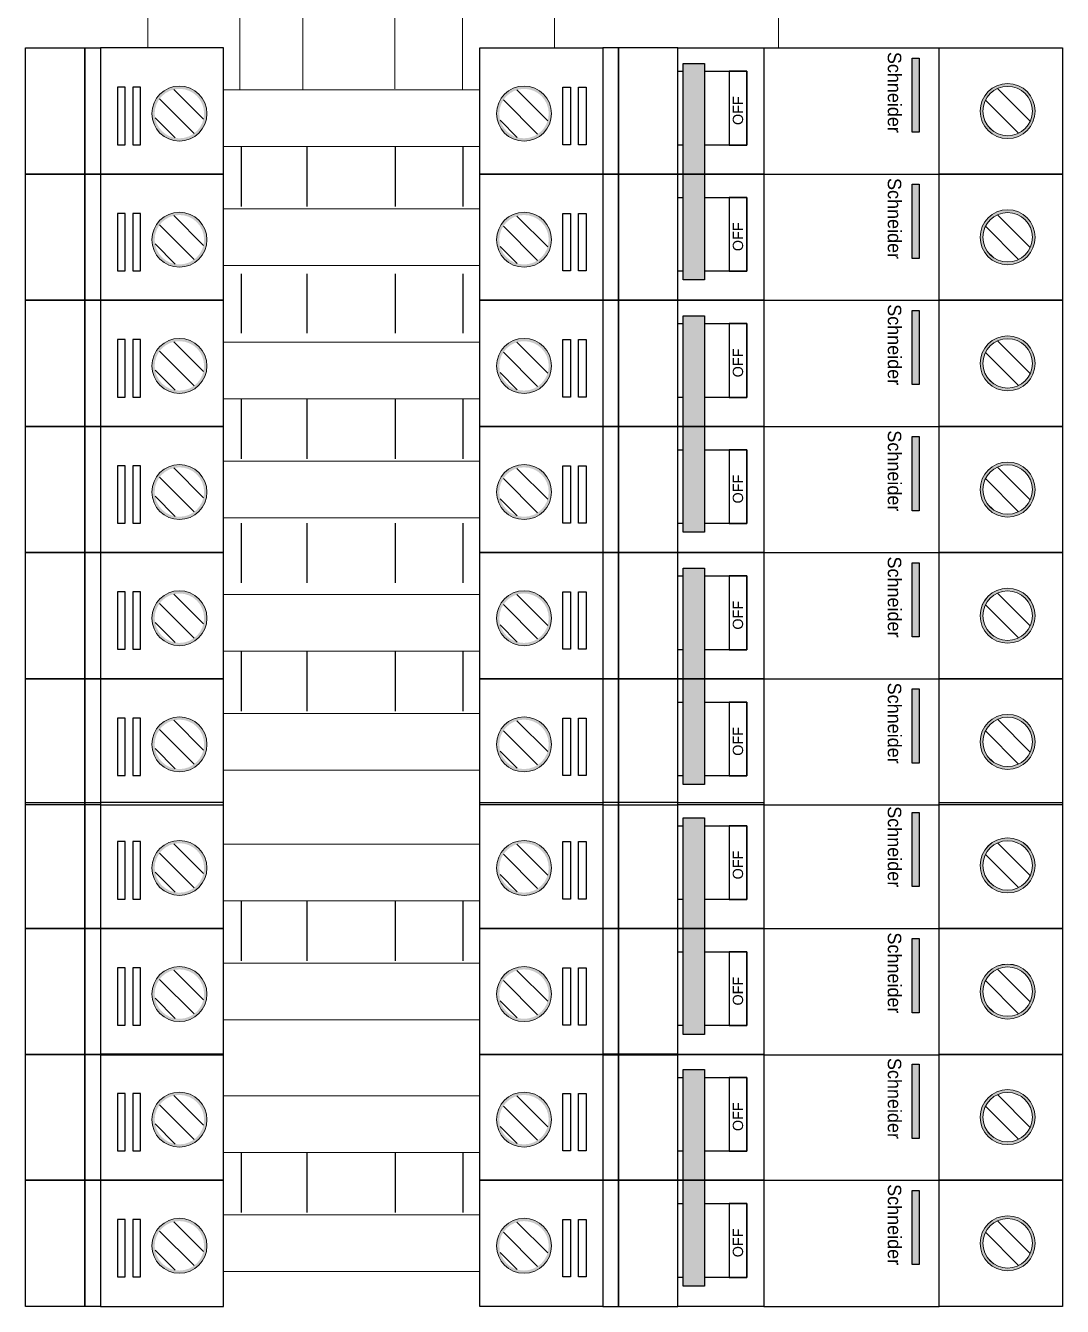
# Model space of a CAD drawing. Header units: inches. Extents: x 18739 to 22272, y 3658 to 7913.
# Drawn here: x 21770.38 to 21784.91, y 5105.43 to 5123.38 of the extents above; entities that cross this region are included whole.
import ezdxf

# ---------------------------------------------------------------- set-up
doc = ezdxf.new("R2010")
doc.units = ezdxf.units.IN
doc.header["$MEASUREMENT"] = 0
doc.layers.add('20-80AT', color=85, linetype='Continuous')
doc.layers.add('ENCLOSRURE', color=7, linetype='Continuous', lineweight=20)
doc.layers.add('LUGS', color=251, linetype='Continuous', lineweight=5)
doc.styles.get("Standard").update_dxf_attribs({"font": 'arial.ttf'})

msp = doc.modelspace()

# ---------------------------------------------------------------- hatches: boundary and pattern name
h = msp.add_hatch(color=3)
h.dxf.hatch_style = 1
h.paths.add_polyline_path([(21782.90731, 5122.92235), (21782.8059, 5122.92235), (21782.8059, 5121.88325), (21782.90731, 5121.88325)])
h = msp.add_hatch(color=3)
h.dxf.hatch_style = 1
h.paths.add_polyline_path([(21779.59571, 5122.84839), (21779.8973, 5122.84839), (21779.8973, 5119.81232), (21779.59571, 5119.81232)])
h = msp.add_hatch(color=3)
h.dxf.hatch_style = 1
h.paths.add_polyline_path([(21782.90732, 5121.15393), (21782.80591, 5121.15393), (21782.80591, 5120.11484), (21782.90732, 5120.11484)])
h = msp.add_hatch(color=3)
h.dxf.hatch_style = 1
h.paths.add_polyline_path([(21782.9073, 5119.38554), (21782.80588, 5119.38554), (21782.80588, 5118.34644), (21782.9073, 5118.34644)])
h = msp.add_hatch(color=3)
h.dxf.hatch_style = 1
h.paths.add_polyline_path([(21779.5957, 5119.31159), (21779.89729, 5119.31159), (21779.89729, 5116.27551), (21779.5957, 5116.27551)])
h = msp.add_hatch(color=3)
h.dxf.hatch_style = 1
h.paths.add_polyline_path([(21782.90731, 5117.61713), (21782.8059, 5117.61713), (21782.8059, 5116.57803), (21782.90731, 5116.57803)])
h = msp.add_hatch(color=3)
h.dxf.hatch_style = 1
h.paths.add_polyline_path([(21779.59569, 5115.77478), (21779.89728, 5115.77478), (21779.89728, 5112.7387), (21779.59569, 5112.7387)])
h = msp.add_hatch(color=3)
h.dxf.hatch_style = 1
h.paths.add_polyline_path([(21782.90729, 5115.84873), (21782.80587, 5115.84873), (21782.80587, 5114.80963), (21782.90729, 5114.80963)])
h = msp.add_hatch(color=3)
h.dxf.hatch_style = 1
h.paths.add_polyline_path([(21782.9073, 5114.08032), (21782.80588, 5114.08032), (21782.80588, 5113.04122), (21782.9073, 5113.04122)])
h = msp.add_hatch(color=3)
h.dxf.hatch_style = 1
h.paths.add_polyline_path([(21782.90729, 5112.34802), (21782.80587, 5112.34802), (21782.80587, 5111.30893), (21782.90729, 5111.30893)])
h = msp.add_hatch(color=3)
h.dxf.hatch_style = 1
h.paths.add_polyline_path([(21779.59569, 5112.27407), (21779.89728, 5112.27407), (21779.89728, 5109.238), (21779.59569, 5109.238)])
h = msp.add_hatch(color=3)
h.dxf.hatch_style = 1
h.paths.add_polyline_path([(21782.9073, 5110.57961), (21782.80588, 5110.57961), (21782.80588, 5109.54052), (21782.9073, 5109.54052)])
h = msp.add_hatch(color=3)
h.dxf.hatch_style = 1
h.paths.add_polyline_path([(21779.59569, 5108.74577), (21779.89728, 5108.74577), (21779.89728, 5105.7097), (21779.59569, 5105.7097)])
h = msp.add_hatch(color=3)
h.dxf.hatch_style = 1
h.paths.add_polyline_path([(21782.90729, 5108.81972), (21782.80587, 5108.81972), (21782.80587, 5107.78062), (21782.90729, 5107.78062)])
h = msp.add_hatch(color=3)
h.dxf.hatch_style = 1
h.paths.add_polyline_path([(21782.9073, 5107.05131), (21782.80588, 5107.05131), (21782.80588, 5106.01221), (21782.9073, 5106.01221)])
at = {"layer": 'ENCLOSRURE'}
h = msp.add_hatch(color=253, dxfattribs=at)
h.dxf.hatch_style = 1
h.paths.add_polyline_path([(21784.53082, 5122.18014, 1), (21783.76004, 5122.18014, 1)])
h.paths.add_polyline_path([(21784.49198, 5122.18014, 1), (21783.79889, 5122.18014, 1)], flags=16)
h = msp.add_hatch(color=253, dxfattribs=at)
h.dxf.hatch_style = 1
h.paths.add_polyline_path([(21772.53547, 5121.7598, 1), (21772.53547, 5122.53058, 1)])
h.paths.add_polyline_path([(21772.53547, 5122.49173, -1), (21772.53547, 5121.79864, -1)], flags=16)
h = msp.add_hatch(dxfattribs=at)
h.set_pattern_fill('ANSI31', color=253, scale=1.86272, angle=90)
h.set_pattern_definition([(135, (16649.8501, -7822.47292), (-0.1646427027, -0.1646427027), [])])
h.paths.add_polyline_path([(21772.53547, 5122.49173, 1), (21772.53547, 5121.79864, 1)])
h = msp.add_hatch(color=253, dxfattribs=at)
h.dxf.hatch_style = 1
h.paths.add_polyline_path([(21777.36614, 5121.7598, -1), (21777.36614, 5122.53058, -1)])
h.paths.add_polyline_path([(21777.36614, 5122.49174, 1), (21777.36614, 5121.79865, 1)], flags=16)
h = msp.add_hatch(dxfattribs=at)
h.set_pattern_fill('ANSI31', color=253, scale=1.86272, angle=90)
h.set_pattern_definition([(135, (16649.71472, -7822.47292), (-0.1646427027, -0.1646427027), [])])
h.paths.add_polyline_path([(21777.36614, 5122.49174, -1), (21777.36614, 5121.79865, -1)])
h = msp.add_hatch(dxfattribs=at)
h.set_pattern_fill('ANSI31', color=253, scale=1.86272, angle=90)
h.set_pattern_definition([(135, (16642.93543, -7822.43797), (-0.1646427027, -0.1646427027), [])])
h.paths.add_polyline_path([(21784.49198, 5122.18014, 1), (21783.79889, 5122.18014, 1)])
h = msp.add_hatch(color=253, dxfattribs=at)
h.dxf.hatch_style = 1
h.paths.add_polyline_path([(21772.53547, 5119.99139, 1), (21772.53547, 5120.76217, 1)])
h.paths.add_polyline_path([(21772.53547, 5120.72333, -1), (21772.53547, 5120.03024, -1)], flags=16)
h = msp.add_hatch(color=253, dxfattribs=at)
h.dxf.hatch_style = 1
h.paths.add_polyline_path([(21777.36615, 5119.99139, -1), (21777.36615, 5120.76217, -1)])
h.paths.add_polyline_path([(21777.36615, 5120.72333, 1), (21777.36615, 5120.03024, 1)], flags=16)
h = msp.add_hatch(color=253, dxfattribs=at)
h.dxf.hatch_style = 1
h.paths.add_polyline_path([(21784.53083, 5120.41173, 1), (21783.76005, 5120.41173, 1)])
h.paths.add_polyline_path([(21784.49199, 5120.41173, 1), (21783.7989, 5120.41173, 1)], flags=16)
h = msp.add_hatch(dxfattribs=at)
h.set_pattern_fill('ANSI31', color=253, scale=1.86272, angle=90)
h.set_pattern_definition([(135, (16642.93544, -7824.20638), (-0.1646427027, -0.1646427027), [])])
h.paths.add_polyline_path([(21784.49199, 5120.41173, 1), (21783.7989, 5120.41173, 1)])
h = msp.add_hatch(dxfattribs=at)
h.set_pattern_fill('ANSI31', color=253, scale=1.86272, angle=90)
h.set_pattern_definition([(135, (16649.8501, -7824.24133), (-0.1646427027, -0.1646427027), [])])
h.paths.add_polyline_path([(21772.53547, 5120.72333, 1), (21772.53547, 5120.03024, 1)])
h = msp.add_hatch(dxfattribs=at)
h.set_pattern_fill('ANSI31', color=253, scale=1.86272, angle=90)
h.set_pattern_definition([(135, (16649.71473, -7824.24133), (-0.1646427027, -0.1646427027), [])])
h.paths.add_polyline_path([(21777.36615, 5120.72333, -1), (21777.36615, 5120.03024, -1)])
h = msp.add_hatch(color=253, dxfattribs=at)
h.dxf.hatch_style = 1
h.paths.add_polyline_path([(21772.53546, 5118.22299, 1), (21772.53546, 5118.99377, 1)])
h.paths.add_polyline_path([(21772.53546, 5118.95492, -1), (21772.53546, 5118.26183, -1)], flags=16)
h = msp.add_hatch(color=253, dxfattribs=at)
h.dxf.hatch_style = 1
h.paths.add_polyline_path([(21777.36613, 5118.22299, -1), (21777.36613, 5118.99377, -1)])
h.paths.add_polyline_path([(21777.36613, 5118.95493, 1), (21777.36613, 5118.26184, 1)], flags=16)
h = msp.add_hatch(color=253, dxfattribs=at)
h.dxf.hatch_style = 1
h.paths.add_polyline_path([(21784.53081, 5118.64333, 1), (21783.76003, 5118.64333, 1)])
h.paths.add_polyline_path([(21784.49196, 5118.64333, 1), (21783.79887, 5118.64333, 1)], flags=16)
h = msp.add_hatch(dxfattribs=at)
h.set_pattern_fill('ANSI31', color=253, scale=1.86272, angle=90)
h.set_pattern_definition([(135, (16642.93541, -7825.97478), (-0.1646427027, -0.1646427027), [])])
h.paths.add_polyline_path([(21784.49196, 5118.64333, 1), (21783.79887, 5118.64333, 1)])
h = msp.add_hatch(dxfattribs=at)
h.set_pattern_fill('ANSI31', color=253, scale=1.86272, angle=90)
h.set_pattern_definition([(135, (16649.8501, -7826.00973), (-0.1646427027, -0.1646427027), [])])
h.paths.add_polyline_path([(21772.53546, 5118.95492, 1), (21772.53546, 5118.26183, 1)])
h = msp.add_hatch(dxfattribs=at)
h.set_pattern_fill('ANSI31', color=253, scale=1.86272, angle=90)
h.set_pattern_definition([(135, (16649.7147, -7826.00973), (-0.1646427027, -0.1646427027), [])])
h.paths.add_polyline_path([(21777.36613, 5118.95493, -1), (21777.36613, 5118.26184, -1)])
h = msp.add_hatch(color=253, dxfattribs=at)
h.dxf.hatch_style = 1
h.paths.add_polyline_path([(21772.53546, 5116.45458, 1), (21772.53546, 5117.22536, 1)])
h.paths.add_polyline_path([(21772.53546, 5117.18652, -1), (21772.53546, 5116.49343, -1)], flags=16)
h = msp.add_hatch(dxfattribs=at)
h.set_pattern_fill('ANSI31', color=253, scale=1.86272, angle=90)
h.set_pattern_definition([(135, (16649.8501, -7827.77814), (-0.1646427027, -0.1646427027), [])])
h.paths.add_polyline_path([(21772.53546, 5117.18652, 1), (21772.53546, 5116.49343, 1)])
h = msp.add_hatch(color=253, dxfattribs=at)
h.dxf.hatch_style = 1
h.paths.add_polyline_path([(21777.36614, 5116.45458, -1), (21777.36614, 5117.22536, -1)])
h.paths.add_polyline_path([(21777.36614, 5117.18652, 1), (21777.36614, 5116.49343, 1)], flags=16)
h = msp.add_hatch(dxfattribs=at)
h.set_pattern_fill('ANSI31', color=253, scale=1.86272, angle=90)
h.set_pattern_definition([(135, (16649.71472, -7827.77814), (-0.1646427027, -0.1646427027), [])])
h.paths.add_polyline_path([(21777.36614, 5117.18652, -1), (21777.36614, 5116.49343, -1)])
h = msp.add_hatch(color=253, dxfattribs=at)
h.dxf.hatch_style = 1
h.paths.add_polyline_path([(21784.53082, 5116.87492, 1), (21783.76004, 5116.87492, 1)])
h.paths.add_polyline_path([(21784.49198, 5116.87492, 1), (21783.79889, 5116.87492, 1)], flags=16)
h = msp.add_hatch(dxfattribs=at)
h.set_pattern_fill('ANSI31', color=253, scale=1.86272, angle=90)
h.set_pattern_definition([(135, (16642.93543, -7827.74319), (-0.1646427027, -0.1646427027), [])])
h.paths.add_polyline_path([(21784.49198, 5116.87492, 1), (21783.79889, 5116.87492, 1)])
h = msp.add_hatch(color=253, dxfattribs=at)
h.dxf.hatch_style = 1
h.paths.add_polyline_path([(21772.53545, 5114.68618, 1), (21772.53545, 5115.45696, 1)])
h.paths.add_polyline_path([(21772.53545, 5115.41811, -1), (21772.53545, 5114.72502, -1)], flags=16)
h = msp.add_hatch(dxfattribs=at)
h.set_pattern_fill('ANSI31', color=253, scale=1.86272, angle=90)
h.set_pattern_definition([(135, (16649.85008, -7829.54654), (-0.1646427027, -0.1646427027), [])])
h.paths.add_polyline_path([(21772.53545, 5115.41811, 1), (21772.53545, 5114.72502, 1)])
h = msp.add_hatch(color=253, dxfattribs=at)
h.dxf.hatch_style = 1
h.paths.add_polyline_path([(21777.36611, 5114.68618, -1), (21777.36611, 5115.45696, -1)])
h.paths.add_polyline_path([(21777.36611, 5115.41812, 1), (21777.36611, 5114.72503, 1)], flags=16)
h = msp.add_hatch(dxfattribs=at)
h.set_pattern_fill('ANSI31', color=253, scale=1.86272, angle=90)
h.set_pattern_definition([(135, (16649.7147, -7829.54654), (-0.1646427027, -0.1646427027), [])])
h.paths.add_polyline_path([(21777.36611, 5115.41812, -1), (21777.36611, 5114.72503, -1)])
h = msp.add_hatch(color=253, dxfattribs=at)
h.dxf.hatch_style = 1
h.paths.add_polyline_path([(21784.5308, 5115.10652, 1), (21783.76002, 5115.10652, 1)])
h.paths.add_polyline_path([(21784.49195, 5115.10652, 1), (21783.79886, 5115.10652, 1)], flags=16)
h = msp.add_hatch(dxfattribs=at)
h.set_pattern_fill('ANSI31', color=253, scale=1.86272, angle=90)
h.set_pattern_definition([(135, (16642.9354, -7829.51159), (-0.1646427027, -0.1646427027), [])])
h.paths.add_polyline_path([(21784.49195, 5115.10652, 1), (21783.79886, 5115.10652, 1)])
h = msp.add_hatch(color=253, dxfattribs=at)
h.dxf.hatch_style = 1
h.paths.add_polyline_path([(21772.53544, 5112.91777, 1), (21772.53544, 5113.68855, 1)])
h.paths.add_polyline_path([(21772.53544, 5113.64971, -1), (21772.53544, 5112.95662, -1)], flags=16)
h = msp.add_hatch(dxfattribs=at)
h.set_pattern_fill('ANSI31', color=253, scale=1.86272, angle=90)
h.set_pattern_definition([(135, (16649.85008, -7831.31495), (-0.1646427027, -0.1646427027), [])])
h.paths.add_polyline_path([(21772.53544, 5113.64971, 1), (21772.53544, 5112.95662, 1)])
h = msp.add_hatch(color=253, dxfattribs=at)
h.dxf.hatch_style = 1
h.paths.add_polyline_path([(21777.36613, 5112.91777, -1), (21777.36613, 5113.68855, -1)])
h.paths.add_polyline_path([(21777.36613, 5113.64971, 1), (21777.36613, 5112.95662, 1)], flags=16)
h = msp.add_hatch(dxfattribs=at)
h.set_pattern_fill('ANSI31', color=253, scale=1.86272, angle=90)
h.set_pattern_definition([(135, (16649.7147, -7831.31495), (-0.1646427027, -0.1646427027), [])])
h.paths.add_polyline_path([(21777.36613, 5113.64971, -1), (21777.36613, 5112.95662, -1)])
h = msp.add_hatch(color=253, dxfattribs=at)
h.dxf.hatch_style = 1
h.paths.add_polyline_path([(21784.53081, 5113.33811, 1), (21783.76003, 5113.33811, 1)])
h.paths.add_polyline_path([(21784.49196, 5113.33811, 1), (21783.79887, 5113.33811, 1)], flags=16)
h = msp.add_hatch(dxfattribs=at)
h.set_pattern_fill('ANSI31', color=253, scale=1.86272, angle=90)
h.set_pattern_definition([(135, (16642.93541, -7831.28), (-0.1646427027, -0.1646427027), [])])
h.paths.add_polyline_path([(21784.49196, 5113.33811, 1), (21783.79887, 5113.33811, 1)])
h = msp.add_hatch(color=253, dxfattribs=at)
h.dxf.hatch_style = 1
h.paths.add_polyline_path([(21772.53545, 5111.18547, 1), (21772.53545, 5111.95625, 1)])
h.paths.add_polyline_path([(21772.53545, 5111.91741, -1), (21772.53545, 5111.22432, -1)], flags=16)
h = msp.add_hatch(color=253, dxfattribs=at)
h.dxf.hatch_style = 1
h.paths.add_polyline_path([(21777.36611, 5111.18548, -1), (21777.36611, 5111.95626, -1)])
h.paths.add_polyline_path([(21777.36611, 5111.91741, 1), (21777.36611, 5111.22432, 1)], flags=16)
h = msp.add_hatch(color=253, dxfattribs=at)
h.dxf.hatch_style = 1
h.paths.add_polyline_path([(21784.5308, 5111.60582, 1), (21783.76002, 5111.60582, 1)])
h.paths.add_polyline_path([(21784.49195, 5111.60582, 1), (21783.79886, 5111.60582, 1)], flags=16)
h = msp.add_hatch(dxfattribs=at)
h.set_pattern_fill('ANSI31', color=253, scale=1.86272, angle=90)
h.set_pattern_definition([(135, (16649.85008, -7833.04725), (-0.1646427027, -0.1646427027), [])])
h.paths.add_polyline_path([(21772.53545, 5111.91741, 1), (21772.53545, 5111.22432, 1)])
h = msp.add_hatch(dxfattribs=at)
h.set_pattern_fill('ANSI31', color=253, scale=1.86272, angle=90)
h.set_pattern_definition([(135, (16649.7147, -7833.04724), (-0.1646427027, -0.1646427027), [])])
h.paths.add_polyline_path([(21777.36611, 5111.91741, -1), (21777.36611, 5111.22432, -1)])
h = msp.add_hatch(dxfattribs=at)
h.set_pattern_fill('ANSI31', color=253, scale=1.86272, angle=90)
h.set_pattern_definition([(135, (16642.9354, -7833.0123), (-0.1646427027, -0.1646427027), [])])
h.paths.add_polyline_path([(21784.49195, 5111.60582, 1), (21783.79886, 5111.60582, 1)])
h = msp.add_hatch(color=253, dxfattribs=at)
h.dxf.hatch_style = 1
h.paths.add_polyline_path([(21772.53544, 5109.41707, 1), (21772.53544, 5110.18785, 1)])
h.paths.add_polyline_path([(21772.53544, 5110.149, -1), (21772.53544, 5109.45591, -1)], flags=16)
h = msp.add_hatch(color=253, dxfattribs=at)
h.dxf.hatch_style = 1
h.paths.add_polyline_path([(21777.36613, 5109.41707, -1), (21777.36613, 5110.18785, -1)])
h.paths.add_polyline_path([(21777.36613, 5110.149, 1), (21777.36613, 5109.45591, 1)], flags=16)
h = msp.add_hatch(color=253, dxfattribs=at)
h.dxf.hatch_style = 1
h.paths.add_polyline_path([(21784.53081, 5109.83741, 1), (21783.76003, 5109.83741, 1)])
h.paths.add_polyline_path([(21784.49196, 5109.83741, 1), (21783.79887, 5109.83741, 1)], flags=16)
h = msp.add_hatch(dxfattribs=at)
h.set_pattern_fill('ANSI31', color=253, scale=1.86272, angle=90)
h.set_pattern_definition([(135, (16642.93541, -7834.7807), (-0.1646427027, -0.1646427027), [])])
h.paths.add_polyline_path([(21784.49196, 5109.83741, 1), (21783.79887, 5109.83741, 1)])
h = msp.add_hatch(dxfattribs=at)
h.set_pattern_fill('ANSI31', color=253, scale=1.86272, angle=90)
h.set_pattern_definition([(135, (16649.85008, -7834.81565), (-0.1646427027, -0.1646427027), [])])
h.paths.add_polyline_path([(21772.53544, 5110.149, 1), (21772.53544, 5109.45591, 1)])
h = msp.add_hatch(dxfattribs=at)
h.set_pattern_fill('ANSI31', color=253, scale=1.86272, angle=90)
h.set_pattern_definition([(135, (16649.7147, -7834.81565), (-0.1646427027, -0.1646427027), [])])
h.paths.add_polyline_path([(21777.36613, 5110.149, -1), (21777.36613, 5109.45591, -1)])
h = msp.add_hatch(color=253, dxfattribs=at)
h.dxf.hatch_style = 1
h.paths.add_polyline_path([(21772.53545, 5107.65717, 1), (21772.53545, 5108.42795, 1)])
h.paths.add_polyline_path([(21772.53545, 5108.38911, -1), (21772.53545, 5107.69602, -1)], flags=16)
h = msp.add_hatch(dxfattribs=at)
h.set_pattern_fill('ANSI31', color=253, scale=1.86272, angle=90)
h.set_pattern_definition([(135, (16649.85008, -7836.57555), (-0.1646427027, -0.1646427027), [])])
h.paths.add_polyline_path([(21772.53545, 5108.38911, 1), (21772.53545, 5107.69602, 1)])
h = msp.add_hatch(color=253, dxfattribs=at)
h.dxf.hatch_style = 1
h.paths.add_polyline_path([(21777.36611, 5107.65718, -1), (21777.36611, 5108.42796, -1)])
h.paths.add_polyline_path([(21777.36611, 5108.38911, 1), (21777.36611, 5107.69602, 1)], flags=16)
h = msp.add_hatch(dxfattribs=at)
h.set_pattern_fill('ANSI31', color=253, scale=1.86272, angle=90)
h.set_pattern_definition([(135, (16649.7147, -7836.57554), (-0.1646427027, -0.1646427027), [])])
h.paths.add_polyline_path([(21777.36611, 5108.38911, -1), (21777.36611, 5107.69602, -1)])
h = msp.add_hatch(color=253, dxfattribs=at)
h.dxf.hatch_style = 1
h.paths.add_polyline_path([(21784.5308, 5108.07752, 1), (21783.76002, 5108.07752, 1)])
h.paths.add_polyline_path([(21784.49195, 5108.07752, 1), (21783.79886, 5108.07752, 1)], flags=16)
h = msp.add_hatch(dxfattribs=at)
h.set_pattern_fill('ANSI31', color=253, scale=1.86272, angle=90)
h.set_pattern_definition([(135, (16642.9354, -7836.5406), (-0.1646427027, -0.1646427027), [])])
h.paths.add_polyline_path([(21784.49195, 5108.07752, 1), (21783.79886, 5108.07752, 1)])
h = msp.add_hatch(color=253, dxfattribs=at)
h.dxf.hatch_style = 1
h.paths.add_polyline_path([(21772.53544, 5105.88877, 1), (21772.53544, 5106.65955, 1)])
h.paths.add_polyline_path([(21772.53544, 5106.6207, -1), (21772.53544, 5105.92761, -1)], flags=16)
h = msp.add_hatch(dxfattribs=at)
h.set_pattern_fill('ANSI31', color=253, scale=1.86272, angle=90)
h.set_pattern_definition([(135, (16649.85008, -7838.34395), (-0.1646427027, -0.1646427027), [])])
h.paths.add_polyline_path([(21772.53544, 5106.6207, 1), (21772.53544, 5105.92761, 1)])
h = msp.add_hatch(color=253, dxfattribs=at)
h.dxf.hatch_style = 1
h.paths.add_polyline_path([(21777.36613, 5105.88877, -1), (21777.36613, 5106.65955, -1)])
h.paths.add_polyline_path([(21777.36613, 5106.6207, 1), (21777.36613, 5105.92761, 1)], flags=16)
h = msp.add_hatch(dxfattribs=at)
h.set_pattern_fill('ANSI31', color=253, scale=1.86272, angle=90)
h.set_pattern_definition([(135, (16649.7147, -7838.34395), (-0.1646427027, -0.1646427027), [])])
h.paths.add_polyline_path([(21777.36613, 5106.6207, -1), (21777.36613, 5105.92761, -1)])
h = msp.add_hatch(color=253, dxfattribs=at)
h.dxf.hatch_style = 1
h.paths.add_polyline_path([(21784.53081, 5106.30911, 1), (21783.76003, 5106.30911, 1)])
h.paths.add_polyline_path([(21784.49196, 5106.30911, 1), (21783.79887, 5106.30911, 1)], flags=16)
h = msp.add_hatch(dxfattribs=at)
h.set_pattern_fill('ANSI31', color=253, scale=1.86272, angle=90)
h.set_pattern_definition([(135, (16642.93541, -7838.309), (-0.1646427027, -0.1646427027), [])])
h.paths.add_polyline_path([(21784.49196, 5106.30911, 1), (21783.79887, 5106.30911, 1)])

# ---------------------------------------------------------------- linework, layer by layer
at = {"color": 0}
for p, q in [((21780.72569, 5123.06447), (21783.18767, 5123.06447)), ((21773.40304, 5121.67785), (21773.40304, 5120.84417)), ((21774.32228, 5121.67785), (21774.32228, 5120.84417)), ((21775.56211, 5121.67785), (21775.56211, 5120.84417)), ((21776.50613, 5121.67785), (21776.50613, 5120.84417)), ((21773.40304, 5119.89939), (21773.40304, 5119.06571)), ((21774.32228, 5119.89939), (21774.32228, 5119.06571)), ((21775.56211, 5119.89939), (21775.56211, 5119.06571)), ((21776.50613, 5119.89939), (21776.50613, 5119.06571)), ((21780.72567, 5119.52766), (21783.18766, 5119.52766)), ((21773.40302, 5118.14104), (21773.40302, 5117.30736)), ((21774.32227, 5118.14104), (21774.32227, 5117.30736)), ((21775.56209, 5118.14104), (21775.56209, 5117.30736)), ((21776.50612, 5118.14104), (21776.50612, 5117.30736)), ((21773.40304, 5116.40209), (21773.40304, 5115.56841)), ((21774.32228, 5116.40209), (21774.32228, 5115.56841)), ((21775.56211, 5116.40209), (21775.56211, 5115.56841)), ((21776.50613, 5116.40209), (21776.50613, 5115.56841)), ((21780.72566, 5115.99085), (21783.18764, 5115.99085)), ((21773.40301, 5114.60423), (21773.40301, 5113.77055)), ((21774.32226, 5114.60423), (21774.32226, 5113.77055)), ((21775.56208, 5114.60423), (21775.56208, 5113.77055)), ((21776.50611, 5114.60423), (21776.50611, 5113.77055)), ((21780.72569, 5112.45404), (21783.18767, 5112.45404)), ((21773.40301, 5111.10352), (21773.40301, 5110.26984)), ((21774.32226, 5111.10352), (21774.32226, 5110.26984)), ((21775.56208, 5111.10352), (21775.56208, 5110.26984)), ((21776.50611, 5111.10352), (21776.50611, 5110.26984)), ((21780.72569, 5108.95334), (21783.18767, 5108.95334)), ((21773.40301, 5107.57522), (21773.40301, 5106.74154)), ((21774.32226, 5107.57522), (21774.32226, 5106.74154)), ((21775.56208, 5107.57522), (21775.56208, 5106.74154)), ((21776.50611, 5107.57522), (21776.50611, 5106.74154)), ((21780.72569, 5105.42504), (21783.18767, 5105.42504))]:
    msp.add_line(p, q, dxfattribs=at)
at = {"color": 3}
for points in [[(21782.90731, 5122.92235), (21782.90731, 5121.88325), (21782.8059, 5121.88325), (21782.8059, 5122.92235)], [(21779.59571, 5119.81232), (21779.59571, 5122.84839), (21779.8973, 5122.84839), (21779.8973, 5119.81232)], [(21782.90732, 5121.15393), (21782.90732, 5120.11484), (21782.80591, 5120.11484), (21782.80591, 5121.15393)], [(21782.9073, 5119.38554), (21782.9073, 5118.34644), (21782.80588, 5118.34644), (21782.80588, 5119.38554)], [(21779.5957, 5116.27551), (21779.5957, 5119.31159), (21779.89729, 5119.31159), (21779.89729, 5116.27551)], [(21782.90731, 5117.61713), (21782.90731, 5116.57803), (21782.8059, 5116.57803), (21782.8059, 5117.61713)], [(21779.59569, 5112.7387), (21779.59569, 5115.77478), (21779.89728, 5115.77478), (21779.89728, 5112.7387)], [(21782.90729, 5115.84873), (21782.90729, 5114.80963), (21782.80587, 5114.80963), (21782.80587, 5115.84873)], [(21782.9073, 5114.08032), (21782.9073, 5113.04122), (21782.80588, 5113.04122), (21782.80588, 5114.08032)], [(21782.90729, 5112.34802), (21782.90729, 5111.30893), (21782.80587, 5111.30893), (21782.80587, 5112.34802)], [(21779.59569, 5109.238), (21779.59569, 5112.27407), (21779.89728, 5112.27407), (21779.89728, 5109.238)], [(21782.9073, 5110.57961), (21782.9073, 5109.54052), (21782.80588, 5109.54052), (21782.80588, 5110.57961)], [(21779.59569, 5105.7097), (21779.59569, 5108.74577), (21779.89728, 5108.74577), (21779.89728, 5105.7097)], [(21782.90729, 5108.81972), (21782.90729, 5107.78062), (21782.80587, 5107.78062), (21782.80587, 5108.81972)], [(21782.9073, 5107.05131), (21782.9073, 5106.01221), (21782.80588, 5106.01221), (21782.80588, 5107.05131)]]:
    msp.add_lwpolyline(points, close=True, dxfattribs=at)
at = {"layer": '20-80AT', "color": 0}
for p, q in [((21780.72569, 5121.29612), (21783.18768, 5121.29606)), ((21780.72569, 5119.52775), (21783.18768, 5119.52769)), ((21780.72568, 5117.75931), (21783.18767, 5117.75925)), ((21780.72568, 5115.99094), (21783.18767, 5115.99088)), ((21780.72567, 5114.2225), (21783.18766, 5114.22244)), ((21780.72567, 5112.45413), (21783.18766, 5112.45407)), ((21780.72567, 5110.7218), (21783.18766, 5110.72174)), ((21780.72567, 5108.95343), (21783.18766, 5108.95337)), ((21780.72567, 5107.19349), (21783.18766, 5107.19344)), ((21780.72567, 5105.42512), (21783.18766, 5105.42507))]:
    msp.add_line(p, q, dxfattribs=at)
for points in [[(21770.37974, 5123.06454), (21771.2119, 5123.06454), (21771.2119, 5121.29613), (21770.37974, 5121.29613)], [(21771.2119, 5123.06454), (21771.42969, 5123.06454), (21771.42969, 5121.29614), (21771.2119, 5121.29614)], [(21771.42969, 5123.06455), (21771.42969, 5121.29614), (21773.15468, 5121.29614), (21773.15468, 5123.06455)], [(21778.47192, 5123.06455), (21778.47193, 5121.29615), (21776.74693, 5121.29615), (21776.74693, 5123.06455)], [(21778.68972, 5123.06454), (21778.47193, 5123.06454), (21778.47193, 5121.29615), (21778.68972, 5121.29615)], [(21779.52187, 5123.06454), (21778.68972, 5123.06454), (21778.68972, 5121.29613), (21779.52187, 5121.29613)], [(21779.52197, 5121.29612), (21779.52196, 5123.06453), (21780.72568, 5123.06453), (21780.72569, 5121.29612)], [(21784.91266, 5123.06447), (21784.91267, 5121.29607), (21783.18767, 5121.29607), (21783.18767, 5123.06447)], [(21780.4899, 5121.70307), (21780.4899, 5122.73759), (21780.24172, 5122.73759), (21780.24172, 5121.70307)], [(21771.77397, 5121.70899), (21771.77397, 5122.51354), (21771.66648, 5122.51354), (21771.66648, 5121.70899)], [(21771.99137, 5121.70899), (21771.99137, 5122.51354), (21771.88389, 5122.51354), (21771.88389, 5121.70899)], [(21777.91024, 5121.709), (21777.91024, 5122.51355), (21778.01772, 5122.51355), (21778.01772, 5121.709)], [(21778.12765, 5121.709), (21778.12765, 5122.51355), (21778.23513, 5122.51355), (21778.23513, 5121.709)], [(21770.37973, 5121.29613), (21771.21189, 5121.29613), (21771.21189, 5119.52772), (21770.37973, 5119.52772)], [(21771.21189, 5121.29613), (21771.42968, 5121.29613), (21771.42968, 5119.52774), (21771.21189, 5119.52774)], [(21771.42969, 5121.29614), (21771.42968, 5119.52774), (21773.15467, 5119.52774), (21773.15468, 5121.29614)], [(21778.47193, 5121.29614), (21778.47194, 5119.52774), (21776.74695, 5119.52774), (21776.74694, 5121.29614)], [(21778.68973, 5121.29613), (21778.47194, 5121.29613), (21778.47194, 5119.52774), (21778.68973, 5119.52774)], [(21779.52188, 5121.29613), (21778.68973, 5121.29613), (21778.68973, 5119.52772), (21779.52188, 5119.52772)], [(21779.52198, 5119.52771), (21779.52197, 5121.29612), (21780.72569, 5121.29612), (21780.7257, 5119.52771)], [(21784.91267, 5121.29606), (21784.91268, 5119.52766), (21783.18769, 5119.52766), (21783.18768, 5121.29606)], [(21780.48991, 5119.93466), (21780.48991, 5120.96918), (21780.24173, 5120.96918), (21780.24173, 5119.93466)], [(21771.77396, 5119.94059), (21771.77396, 5120.74514), (21771.66647, 5120.74514), (21771.66647, 5119.94059)], [(21771.99137, 5119.94059), (21771.99137, 5120.74514), (21771.88388, 5120.74514), (21771.88388, 5119.94059)], [(21777.91025, 5119.94059), (21777.91025, 5120.74514), (21778.01774, 5120.74514), (21778.01774, 5119.94059)], [(21778.12766, 5119.94059), (21778.12766, 5120.74514), (21778.23514, 5120.74514), (21778.23514, 5119.94059)], [(21770.37973, 5119.52773), (21771.21188, 5119.52773), (21771.21188, 5117.75932), (21770.37973, 5117.75932)], [(21771.21188, 5119.52773), (21771.42967, 5119.52773), (21771.42967, 5117.75933), (21771.21188, 5117.75933)], [(21771.42968, 5119.52774), (21771.42967, 5117.75933), (21773.15467, 5117.75933), (21773.15467, 5119.52774)], [(21778.47191, 5119.52774), (21778.47191, 5117.75934), (21776.74692, 5117.75934), (21776.74691, 5119.52774)], [(21778.6897, 5119.52773), (21778.47191, 5119.52773), (21778.47191, 5117.75934), (21778.6897, 5117.75934)], [(21779.52186, 5119.52773), (21778.6897, 5119.52773), (21778.6897, 5117.75932), (21779.52186, 5117.75932)], [(21779.52195, 5117.75932), (21779.52195, 5119.52772), (21780.72567, 5119.52772), (21780.72567, 5117.75932)], [(21784.91265, 5119.52766), (21784.91266, 5117.75926), (21783.18766, 5117.75926), (21783.18766, 5119.52766)], [(21780.48988, 5118.16626), (21780.48988, 5119.20079), (21780.24171, 5119.20079), (21780.24171, 5118.16626)], [(21771.77395, 5118.17218), (21771.77395, 5118.97674), (21771.66647, 5118.97674), (21771.66647, 5118.17218)], [(21771.99136, 5118.17218), (21771.99136, 5118.97674), (21771.88387, 5118.97674), (21771.88387, 5118.17218)], [(21777.91023, 5118.17219), (21777.91023, 5118.97674), (21778.01771, 5118.97674), (21778.01771, 5118.17219)], [(21778.12763, 5118.17219), (21778.12763, 5118.97674), (21778.23512, 5118.97674), (21778.23512, 5118.17219)], [(21770.37972, 5117.75932), (21771.21188, 5117.75932), (21771.21188, 5115.99091), (21770.37972, 5115.99091)], [(21771.21188, 5117.75932), (21771.42967, 5117.75932), (21771.42967, 5115.99093), (21771.21188, 5115.99093)], [(21771.42967, 5117.75933), (21771.42967, 5115.99093), (21773.15466, 5115.99093), (21773.15467, 5117.75933)], [(21778.47192, 5117.75933), (21778.47193, 5115.99093), (21776.74693, 5115.99093), (21776.74693, 5117.75933)], [(21778.68972, 5117.75932), (21778.47193, 5117.75932), (21778.47193, 5115.99093), (21778.68972, 5115.99093)], [(21779.52187, 5117.75932), (21778.68972, 5117.75932), (21778.68972, 5115.99091), (21779.52187, 5115.99091)], [(21779.52197, 5115.9909), (21779.52196, 5117.75931), (21780.72568, 5117.75931), (21780.72569, 5115.9909)], [(21784.91266, 5117.75925), (21784.91267, 5115.99085), (21783.18768, 5115.99085), (21783.18767, 5117.75925)], [(21780.4899, 5116.39785), (21780.4899, 5117.43237), (21780.24172, 5117.43237), (21780.24172, 5116.39785)], [(21771.77395, 5116.40378), (21771.77395, 5117.20833), (21771.66646, 5117.20833), (21771.66646, 5116.40378)], [(21771.99135, 5116.40378), (21771.99135, 5117.20833), (21771.88387, 5117.20833), (21771.88387, 5116.40378)], [(21777.91024, 5116.40378), (21777.91024, 5117.20833), (21778.01772, 5117.20833), (21778.01772, 5116.40378)], [(21778.12765, 5116.40378), (21778.12765, 5117.20833), (21778.23513, 5117.20833), (21778.23513, 5116.40378)], [(21770.37972, 5115.99092), (21771.21187, 5115.99092), (21771.21187, 5114.22251), (21770.37972, 5114.22251)], [(21771.21187, 5115.99092), (21771.42966, 5115.99092), (21771.42966, 5114.22252), (21771.21187, 5114.22252)], [(21771.42967, 5115.99093), (21771.42966, 5114.22252), (21773.15465, 5114.22252), (21773.15466, 5115.99093)], [(21778.4719, 5115.99093), (21778.4719, 5114.22253), (21776.74691, 5114.22253), (21776.7469, 5115.99093)], [(21778.68969, 5115.99093), (21778.4719, 5115.99093), (21778.4719, 5114.22253), (21778.68969, 5114.22253)], [(21779.52185, 5115.99093), (21778.68969, 5115.99093), (21778.68969, 5114.22251), (21779.52185, 5114.22251)], [(21779.52194, 5114.22251), (21779.52193, 5115.99091), (21780.72566, 5115.99091), (21780.72566, 5114.22251)], [(21784.91264, 5115.99085), (21784.91264, 5114.22245), (21783.18765, 5114.22245), (21783.18764, 5115.99085)], [(21780.48987, 5114.62945), (21780.48987, 5115.66398), (21780.24169, 5115.66398), (21780.24169, 5114.62945)], [(21771.77394, 5114.63537), (21771.77394, 5115.43993), (21771.66646, 5115.43993), (21771.66646, 5114.63537)], [(21771.99135, 5114.63537), (21771.99135, 5115.43993), (21771.88386, 5115.43993), (21771.88386, 5114.63537)], [(21777.91021, 5114.63538), (21777.91021, 5115.43993), (21778.0177, 5115.43993), (21778.0177, 5114.63538)], [(21778.12762, 5114.63538), (21778.12762, 5115.43993), (21778.23511, 5115.43993), (21778.23511, 5114.63538)], [(21770.37971, 5114.22251), (21771.21187, 5114.22251), (21771.21187, 5112.4541), (21770.37971, 5112.4541)], [(21771.21187, 5114.22251), (21771.42965, 5114.22251), (21771.42965, 5112.45412), (21771.21187, 5112.45412)], [(21771.42966, 5114.22252), (21771.42965, 5112.45412), (21773.15465, 5112.45412), (21773.15465, 5114.22252)], [(21778.47191, 5114.22252), (21778.47191, 5112.45412), (21776.74692, 5112.45412), (21776.74691, 5114.22252)], [(21778.6897, 5114.22251), (21778.47191, 5114.22251), (21778.47191, 5112.45412), (21778.6897, 5112.45412)], [(21779.52186, 5114.22251), (21778.6897, 5114.22251), (21778.6897, 5112.4541), (21779.52186, 5112.4541)], [(21779.52195, 5112.45409), (21779.52195, 5114.2225), (21780.72567, 5114.2225), (21780.72567, 5112.45409)], [(21784.91265, 5114.22244), (21784.91266, 5112.45404), (21783.18766, 5112.45404), (21783.18766, 5114.22244)], [(21780.48988, 5112.86104), (21780.48988, 5113.89557), (21780.24171, 5113.89557), (21780.24171, 5112.86104)], [(21771.77394, 5112.86697), (21771.77394, 5113.67152), (21771.66645, 5113.67152), (21771.66645, 5112.86697)], [(21771.99134, 5112.86697), (21771.99134, 5113.67152), (21771.88386, 5113.67152), (21771.88386, 5112.86697)], [(21777.91023, 5112.86697), (21777.91023, 5113.67152), (21778.01771, 5113.67152), (21778.01771, 5112.86697)], [(21778.12763, 5112.86697), (21778.12763, 5113.67152), (21778.23512, 5113.67152), (21778.23512, 5112.86697)], [(21770.37972, 5112.49021), (21771.21187, 5112.49021), (21771.21187, 5110.7218), (21770.37972, 5110.7218)], [(21771.21187, 5112.49021), (21771.42966, 5112.49021), (21771.42966, 5110.72182), (21771.21187, 5110.72182)], [(21771.42967, 5112.49022), (21771.42966, 5110.72182), (21773.15465, 5110.72182), (21773.15466, 5112.49022)], [(21778.4719, 5112.49023), (21778.4719, 5110.72183), (21776.74691, 5110.72183), (21776.7469, 5112.49023)], [(21778.68969, 5112.49022), (21778.4719, 5112.49022), (21778.4719, 5110.72183), (21778.68969, 5110.72183)], [(21779.52185, 5112.49022), (21778.68969, 5112.49022), (21778.68969, 5110.72181), (21779.52185, 5110.72181)], [(21779.52194, 5110.7218), (21779.52193, 5112.49021), (21780.72566, 5112.49021), (21780.72566, 5110.7218)], [(21784.91264, 5112.49015), (21784.91264, 5110.72175), (21783.18765, 5110.72175), (21783.18764, 5112.49015)], [(21780.48987, 5111.12875), (21780.48987, 5112.16327), (21780.24169, 5112.16327), (21780.24169, 5111.12875)], [(21771.77394, 5111.13467), (21771.77394, 5111.93922), (21771.66646, 5111.93922), (21771.66646, 5111.13467)], [(21771.99135, 5111.13467), (21771.99135, 5111.93922), (21771.88386, 5111.93922), (21771.88386, 5111.13467)], [(21777.91021, 5111.13467), (21777.91021, 5111.93923), (21778.0177, 5111.93923), (21778.0177, 5111.13467)], [(21778.12762, 5111.13467), (21778.12762, 5111.93923), (21778.23511, 5111.93923), (21778.23511, 5111.13467)], [(21770.37971, 5110.72181), (21771.21187, 5110.72181), (21771.21187, 5108.9534), (21770.37971, 5108.9534)], [(21771.21187, 5110.72181), (21771.42965, 5110.72181), (21771.42965, 5108.95341), (21771.21187, 5108.95341)], [(21771.42966, 5110.72182), (21771.42965, 5108.95341), (21773.15465, 5108.95341), (21773.15465, 5110.72182)], [(21778.47191, 5110.72182), (21778.47191, 5108.95341), (21776.74692, 5108.95341), (21776.74691, 5110.72182)], [(21778.6897, 5110.72181), (21778.47191, 5110.72181), (21778.47191, 5108.95341), (21778.6897, 5108.95341)], [(21779.52186, 5110.72181), (21778.6897, 5110.72181), (21778.6897, 5108.9534), (21779.52186, 5108.9534)], [(21779.52195, 5108.95339), (21779.52195, 5110.7218), (21780.72567, 5110.7218), (21780.72567, 5108.95339)], [(21784.91265, 5110.72174), (21784.91266, 5108.95333), (21783.18766, 5108.95333), (21783.18766, 5110.72174)], [(21780.48988, 5109.36034), (21780.48988, 5110.39486), (21780.24171, 5110.39486), (21780.24171, 5109.36034)], [(21771.77394, 5109.36626), (21771.77394, 5110.17082), (21771.66645, 5110.17082), (21771.66645, 5109.36626)], [(21771.99134, 5109.36626), (21771.99134, 5110.17082), (21771.88386, 5110.17082), (21771.88386, 5109.36626)], [(21777.91023, 5109.36626), (21777.91023, 5110.17082), (21778.01771, 5110.17082), (21778.01771, 5109.36626)], [(21778.12763, 5109.36626), (21778.12763, 5110.17082), (21778.23512, 5110.17082), (21778.23512, 5109.36626)], [(21770.37972, 5108.96191), (21771.21187, 5108.96191), (21771.21187, 5107.1935), (21770.37972, 5107.1935)], [(21771.21187, 5108.96191), (21771.42966, 5108.96191), (21771.42966, 5107.19352), (21771.21187, 5107.19352)], [(21771.42967, 5108.96192), (21771.42966, 5107.19352), (21773.15465, 5107.19352), (21773.15466, 5108.96192)], [(21778.4719, 5108.96193), (21778.4719, 5107.19352), (21776.74691, 5107.19352), (21776.7469, 5108.96193)], [(21778.68969, 5108.96192), (21778.4719, 5108.96192), (21778.4719, 5107.19352), (21778.68969, 5107.19352)], [(21779.52185, 5108.96192), (21778.68969, 5108.96192), (21778.68969, 5107.19351), (21779.52185, 5107.19351)], [(21779.52194, 5107.1935), (21779.52193, 5108.9619), (21780.72566, 5108.9619), (21780.72566, 5107.1935)], [(21784.91264, 5108.96185), (21784.91264, 5107.19344), (21783.18765, 5107.19344), (21783.18764, 5108.96185)], [(21780.48987, 5107.60045), (21780.48987, 5108.63497), (21780.24169, 5108.63497), (21780.24169, 5107.60045)], [(21771.77394, 5107.60637), (21771.77394, 5108.41092), (21771.66646, 5108.41092), (21771.66646, 5107.60637)], [(21771.99135, 5107.60637), (21771.99135, 5108.41092), (21771.88386, 5108.41092), (21771.88386, 5107.60637)], [(21777.91021, 5107.60637), (21777.91021, 5108.41093), (21778.0177, 5108.41093), (21778.0177, 5107.60637)], [(21778.12762, 5107.60637), (21778.12762, 5108.41093), (21778.23511, 5108.41093), (21778.23511, 5107.60637)], [(21770.37971, 5107.19351), (21771.21187, 5107.19351), (21771.21187, 5105.4251), (21770.37971, 5105.4251)], [(21771.21187, 5107.19351), (21771.42965, 5107.19351), (21771.42965, 5105.42511), (21771.21187, 5105.42511)], [(21771.42966, 5107.19352), (21771.42965, 5105.42511), (21773.15465, 5105.42511), (21773.15465, 5107.19352)], [(21778.47191, 5107.19352), (21778.47191, 5105.42511), (21776.74692, 5105.42511), (21776.74691, 5107.19352)], [(21778.6897, 5107.19351), (21778.47191, 5107.19351), (21778.47191, 5105.42511), (21778.6897, 5105.42511)], [(21779.52186, 5107.19351), (21778.6897, 5107.19351), (21778.6897, 5105.4251), (21779.52186, 5105.4251)], [(21779.52195, 5105.42509), (21779.52195, 5107.19349), (21780.72567, 5107.19349), (21780.72567, 5105.42509)], [(21784.91265, 5107.19344), (21784.91266, 5105.42503), (21783.18766, 5105.42503), (21783.18766, 5107.19344)], [(21780.48988, 5105.83203), (21780.48988, 5106.86656), (21780.24171, 5106.86656), (21780.24171, 5105.83203)], [(21771.77394, 5105.83796), (21771.77394, 5106.64252), (21771.66645, 5106.64252), (21771.66645, 5105.83796)], [(21771.99134, 5105.83796), (21771.99134, 5106.64252), (21771.88386, 5106.64252), (21771.88386, 5105.83796)], [(21777.91023, 5105.83796), (21777.91023, 5106.64252), (21778.01771, 5106.64252), (21778.01771, 5105.83796)], [(21778.12763, 5105.83796), (21778.12763, 5106.64252), (21778.23512, 5106.64252), (21778.23512, 5105.83796)]]:
    msp.add_lwpolyline(points, close=True, dxfattribs=at)
for points in [[(21780.72569, 5123.06447), (21780.72569, 5121.2961), (21783.18767, 5121.2961), (21783.18767, 5123.06447)], [(21779.59571, 5121.70307), (21779.52197, 5121.70307), (21779.52197, 5122.73759), (21779.59571, 5122.73759)], [(21779.8973, 5122.73759), (21780.4899, 5122.73759), (21780.4899, 5121.70307), (21779.8973, 5121.70307)], [(21780.72569, 5121.29611), (21779.52188, 5121.29613)], [(21779.52188, 5121.29611), (21779.59572, 5121.29611)], [(21779.89731, 5121.29611), (21780.72569, 5121.2961)], [(21780.7257, 5121.29606), (21780.7257, 5119.52769), (21783.18768, 5119.52769), (21783.18768, 5121.29606)], [(21779.59572, 5119.93466), (21779.52198, 5119.93466), (21779.52198, 5120.96918), (21779.59572, 5120.96918)], [(21779.89731, 5120.96918), (21780.48991, 5120.96918), (21780.48991, 5119.93466), (21779.89731, 5119.93466)], [(21780.72567, 5119.52766), (21780.72567, 5117.75929), (21783.18766, 5117.75929), (21783.18766, 5119.52766)], [(21779.5957, 5118.16626), (21779.52195, 5118.16626), (21779.52195, 5119.20079), (21779.5957, 5119.20079)], [(21779.89729, 5119.20079), (21780.48988, 5119.20079), (21780.48988, 5118.16626), (21779.89729, 5118.16626)], [(21780.72568, 5117.7593), (21779.52187, 5117.75932)], [(21779.52187, 5117.7593), (21779.59571, 5117.7593)], [(21779.89729, 5117.7593), (21780.72568, 5117.75929)], [(21780.72569, 5117.75925), (21780.72569, 5115.99088), (21783.18767, 5115.99088), (21783.18767, 5117.75925)], [(21779.59571, 5116.39785), (21779.52197, 5116.39785), (21779.52197, 5117.43237), (21779.59571, 5117.43237)], [(21779.8973, 5117.43237), (21780.4899, 5117.43237), (21780.4899, 5116.39785), (21779.8973, 5116.39785)], [(21780.72566, 5115.99085), (21780.72566, 5114.22248), (21783.18764, 5114.22248), (21783.18764, 5115.99085)], [(21779.59569, 5114.62945), (21779.52194, 5114.62945), (21779.52194, 5115.66398), (21779.59568, 5115.66398)], [(21779.89727, 5115.66398), (21780.48987, 5115.66398), (21780.48987, 5114.62945), (21779.89727, 5114.62945)], [(21780.72567, 5114.22249), (21779.52186, 5114.22251)], [(21779.52186, 5114.2225), (21779.59569, 5114.22249)], [(21779.89728, 5114.22249), (21780.72567, 5114.22248)], [(21780.72567, 5114.22244), (21780.72567, 5112.45407), (21783.18766, 5112.45407), (21783.18766, 5114.22244)], [(21779.5957, 5112.86104), (21779.52195, 5112.86104), (21779.52195, 5113.89557), (21779.5957, 5113.89557)], [(21779.89729, 5113.89557), (21780.48988, 5113.89557), (21780.48988, 5112.86104), (21779.89729, 5112.86104)], [(21780.72566, 5112.49015), (21780.72566, 5110.72178), (21783.18764, 5110.72178), (21783.18764, 5112.49015)], [(21779.59569, 5111.12875), (21779.52194, 5111.12875), (21779.52194, 5112.16327), (21779.59568, 5112.16327)], [(21779.89727, 5112.16327), (21780.48987, 5112.16327), (21780.48987, 5111.12875), (21779.89727, 5111.12875)], [(21780.72567, 5110.72179), (21779.52186, 5110.7218)], [(21779.52186, 5110.72179), (21779.59569, 5110.72179)], [(21779.89728, 5110.72179), (21780.72567, 5110.72177)], [(21780.72567, 5110.72174), (21780.72567, 5108.95337), (21783.18766, 5108.95337), (21783.18766, 5110.72174)], [(21779.5957, 5109.36034), (21779.52195, 5109.36034), (21779.52195, 5110.39486), (21779.5957, 5110.39486)], [(21779.89729, 5110.39486), (21780.48988, 5110.39486), (21780.48988, 5109.36034), (21779.89729, 5109.36034)], [(21780.72566, 5108.96185), (21780.72566, 5107.19348), (21783.18764, 5107.19348), (21783.18764, 5108.96185)], [(21779.59569, 5107.60045), (21779.52194, 5107.60045), (21779.52194, 5108.63497), (21779.59568, 5108.63497)], [(21779.89727, 5108.63497), (21780.48987, 5108.63497), (21780.48987, 5107.60045), (21779.89727, 5107.60045)], [(21780.72567, 5107.19348), (21779.52186, 5107.1935)], [(21779.52186, 5107.19349), (21779.59569, 5107.19349)], [(21779.89728, 5107.19348), (21780.72567, 5107.19347)], [(21780.72567, 5107.19344), (21780.72567, 5105.42507), (21783.18766, 5105.42507), (21783.18766, 5107.19344)], [(21779.5957, 5105.83203), (21779.52195, 5105.83203), (21779.52195, 5106.86656), (21779.5957, 5106.86656)], [(21779.89729, 5106.86656), (21780.48988, 5106.86656), (21780.48988, 5105.83203), (21779.89729, 5105.83203)]]:
    msp.add_lwpolyline(points, dxfattribs=at)
at = {"layer": 'ENCLOSRURE', "color": 252}
msp.add_line((21780.93164, 5125.95546), (21780.93164, 5123.06447), dxfattribs=at)
at = {"layer": 'ENCLOSRURE'}
for points in [[(21775.5558, 5122.49238), (21775.5558, 5124.20577), (21774.26758, 5124.20577), (21774.26758, 5122.48124)], [(21772.09354, 5123.06142), (21772.09354, 5123.96274), (21773.38177, 5123.96274), (21773.38177, 5122.47176)], [(21777.79366, 5123.06142), (21777.79366, 5123.96274), (21776.50544, 5123.96274), (21776.50544, 5122.47176)]]:
    msp.add_lwpolyline(points, dxfattribs=at)
for points in [[(21773.15037, 5122.47774), (21776.74409, 5122.47774), (21776.74409, 5121.68278), (21773.15037, 5121.68278)], [(21773.15037, 5120.8096), (21776.74409, 5120.8096), (21776.74409, 5120.01463), (21773.15037, 5120.01463)], [(21773.15036, 5118.94093), (21776.74408, 5118.94093), (21776.74408, 5118.14597), (21773.15036, 5118.14597)], [(21773.15036, 5117.27279), (21776.74408, 5117.27279), (21776.74408, 5116.47783), (21773.15036, 5116.47783)], [(21773.15034, 5115.40412), (21776.74407, 5115.40412), (21776.74407, 5114.60916), (21773.15034, 5114.60916)], [(21773.15034, 5113.73598), (21776.74407, 5113.73598), (21776.74407, 5112.94102), (21773.15034, 5112.94102)], [(21773.15034, 5111.90342), (21776.74407, 5111.90342), (21776.74407, 5111.10845), (21773.15034, 5111.10845)], [(21773.15034, 5110.23527), (21776.74407, 5110.23527), (21776.74407, 5109.44031), (21773.15034, 5109.44031)], [(21773.15034, 5108.37512), (21776.74407, 5108.37512), (21776.74407, 5107.58015), (21773.15034, 5107.58015)], [(21773.15034, 5106.70697), (21776.74407, 5106.70697), (21776.74407, 5105.91201), (21773.15034, 5105.91201)]]:
    msp.add_lwpolyline(points, close=True, dxfattribs=at)
at = {"layer": 'LUGS'}
for centre, radius in [((21784.14543, 5122.18014, -0.38824), 0.38539), ((21784.14546, 5122.18027, -0.38824), 0.38539), ((21772.53547, 5122.14519, -4.00193), 0.38539), ((21777.36614, 5122.14519, -4.00193), 0.38539), ((21784.14543, 5122.18014, -0.19412), 0.34654), ((21772.53547, 5120.37678, -4.00193), 0.38539), ((21777.36615, 5120.37678, -4.00193), 0.38539), ((21784.14544, 5120.41173, -0.38824), 0.38539), ((21784.14548, 5120.41186, -0.38824), 0.38539), ((21784.14544, 5120.41173, -0.19412), 0.34654), ((21772.53546, 5118.60838, -4.00193), 0.38539), ((21777.36613, 5118.60838, -4.00193), 0.38539), ((21784.14542, 5118.64333, -0.38824), 0.38539), ((21784.14545, 5118.64346, -0.38824), 0.38539), ((21784.14542, 5118.64333, -0.19412), 0.34654), ((21772.53546, 5116.83997, -4.00193), 0.38539), ((21777.36614, 5116.83997, -4.00193), 0.38539), ((21784.14543, 5116.87492, -0.38824), 0.38539), ((21784.14546, 5116.87505, -0.38824), 0.38539), ((21784.14543, 5116.87492, -0.19412), 0.34654), ((21772.53545, 5115.07157, -4.00193), 0.38539), ((21777.36611, 5115.07157, -4.00193), 0.38539), ((21784.14541, 5115.10652, -0.38824), 0.38539), ((21784.14544, 5115.10665, -0.38824), 0.38539), ((21784.14541, 5115.10652, -0.19412), 0.34654), ((21772.53544, 5113.30316, -4.00193), 0.38539), ((21777.36613, 5113.30316, -4.00193), 0.38539), ((21784.14542, 5113.33811, -0.38824), 0.38539), ((21784.14545, 5113.33824, -0.38824), 0.38539), ((21784.14542, 5113.33811, -0.19412), 0.34654), ((21772.53545, 5111.57086, -4.00193), 0.38539), ((21777.36611, 5111.57087, -4.00193), 0.38539), ((21784.14541, 5111.60582, -0.38824), 0.38539), ((21784.14544, 5111.60595, -0.38824), 0.38539), ((21784.14541, 5111.60582, -0.19412), 0.34654), ((21772.53544, 5109.80246, -4.00193), 0.38539), ((21777.36613, 5109.80246, -4.00193), 0.38539), ((21784.14542, 5109.83741, -0.38824), 0.38539), ((21784.14545, 5109.83754, -0.38824), 0.38539), ((21784.14542, 5109.83741, -0.19412), 0.34654), ((21772.53545, 5108.04256, -4.00193), 0.38539), ((21777.36611, 5108.04257, -4.00193), 0.38539), ((21784.14541, 5108.07752, -0.38824), 0.38539), ((21784.14544, 5108.07764, -0.38824), 0.38539), ((21784.14541, 5108.07752, -0.19412), 0.34654), ((21772.53544, 5106.27416, -4.00193), 0.38539), ((21777.36613, 5106.27416, -4.00193), 0.38539), ((21784.14542, 5106.30911, -0.38824), 0.38539), ((21784.14545, 5106.30923, -0.38824), 0.38539), ((21784.14542, 5106.30911, -0.19412), 0.34654)]:
    msp.add_circle(centre, radius, dxfattribs=at)

# ---------------------------------------------------------------- texts
for p in [(21780.43695, 5121.9846), (21780.43696, 5120.21619), (21780.43694, 5118.44779), (21780.43695, 5116.67938), (21780.43692, 5114.91098), (21780.43694, 5113.14257), (21780.43692, 5111.41028), (21780.43694, 5109.64187), (21780.43692, 5107.88198), (21780.43694, 5106.11357)]:
    msp.add_text('OFF', height=0.144518, rotation=90).set_placement(p)
at = {"char_height": 0.1886298, "attachment_point": 7, "rotation": 270}
for insert in [(21782.4629, 5123.00996), (21782.46291, 5121.24155), (21782.46288, 5119.47315), (21782.4629, 5117.70474), (21782.46287, 5115.93635), (21782.46288, 5114.16793), (21782.46287, 5112.43564), (21782.46288, 5110.66723), (21782.46287, 5108.90734), (21782.46288, 5107.13893)]:
    msp.add_mtext_dynamic_manual_height_columns('{\\fBradley Hand ITC|b0|i0|c0|p66;Schneider}', width=35.0550439, gutter_width=1, heights=[0.83509], dxfattribs=dict(at, insert=insert))

doc.saveas('drawing.dxf')
